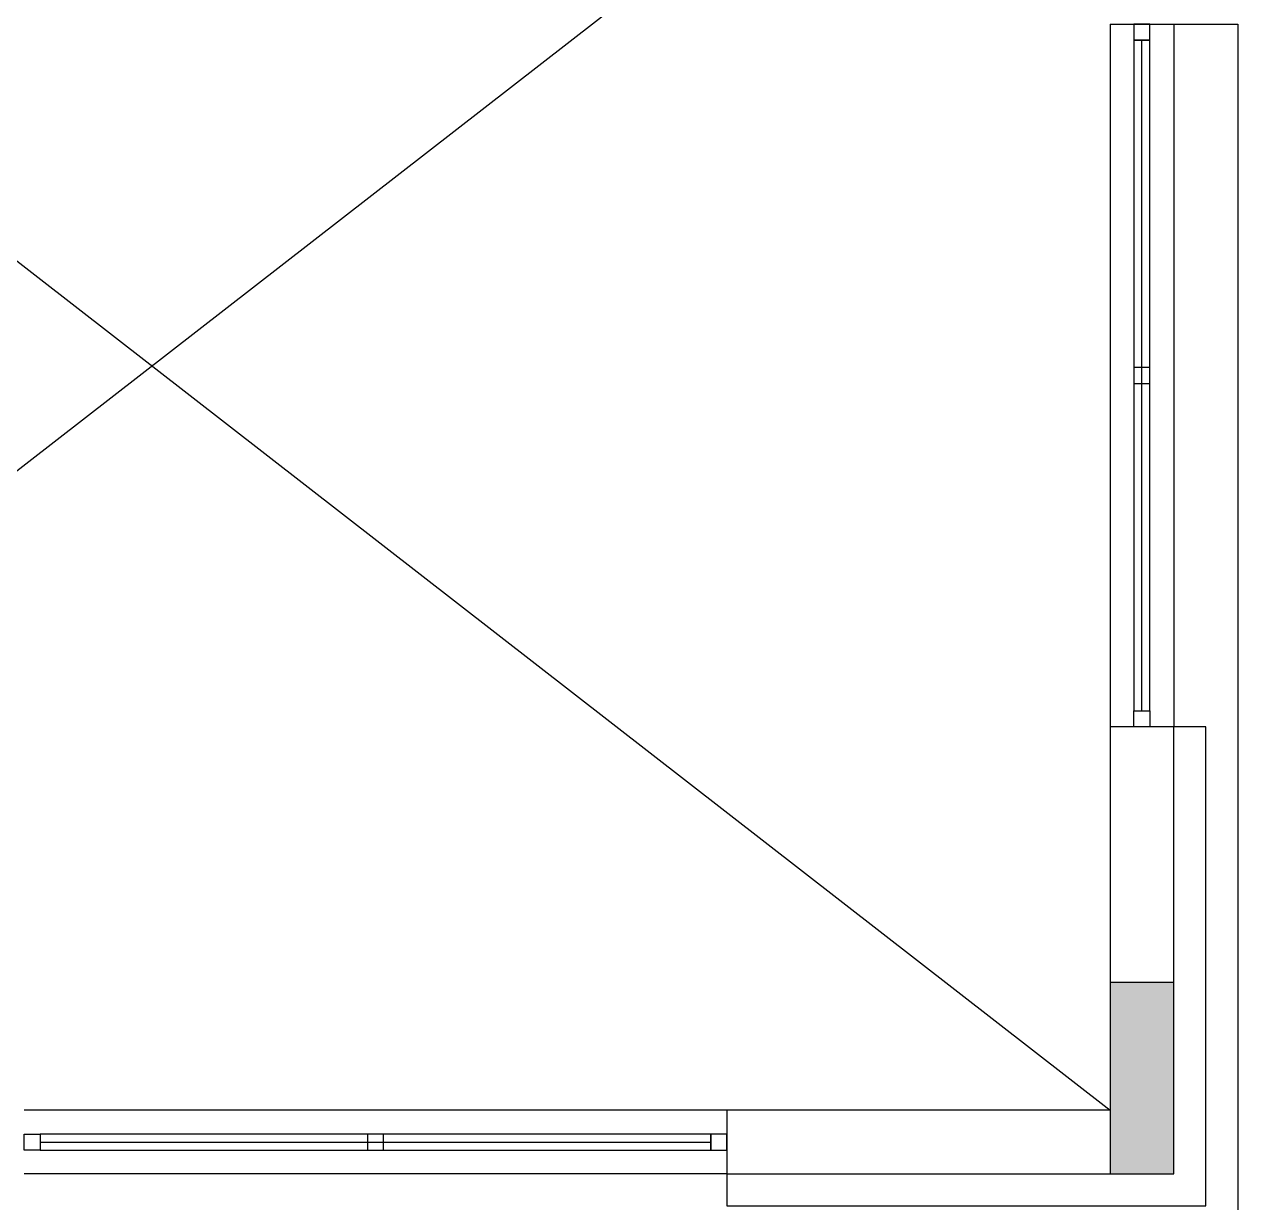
# Model space of a CAD drawing. Header units: metres. Extents: x -658 to -58, y -713 to -118.
# Drawn here: x -96.851 to -93.051, y -207.736 to -204.046 of the extents above; entities that cross this region are included whole.
import ezdxf

# ---------------------------------------------------------------- set-up
doc = ezdxf.new("R2010")
doc.units = ezdxf.units.M
doc.header["$LTSCALE"] = 100
doc.layers.add('plan', color=8, linetype='Continuous')

# ---------------------------------------------------------------- blocks, each defined once
blk = doc.blocks.new('*U108')
blk.add_line((2.15, 0), (0.05, 0))
for points in [[(0.05, 0.025), (0, 0.025), (0, -0.025), (0.05, -0.025)], [(2.15, -0.025), (2.15, 0.025), (0.05, 0.025), (0.05, -0.025)], [(2.15, 0.025), (2.2, 0.025), (2.2, -0.025), (2.15, -0.025)]]:
    blk.add_lwpolyline(points, close=True)
blk = doc.blocks.new('RWEFRWEFRWE')
h = blk.add_hatch(color=256)
h.dxf.hatch_style = 1
h.paths.add_polyline_path([(-212.2055, -189.7532), (-212.0055, -189.7532), (-212.0055, -189.1532), (-212.2055, -189.1532)])
blk.add_lwpolyline([(-212.2055, -189.7532), (-212.0055, -189.7532), (-212.0055, -189.1532), (-212.2055, -189.1532)], close=True)
blk = doc.blocks.new('A$Cb06f5615')
at = {"layer": 'plan', "ltscale": 0.6}
for p, q in [((-30.0035, 8.4689), (-24.0035, 3.8095)), ((-24.0035, 8.4689), (-30.0035, 3.8095))]:
    blk.add_line(p, q, dxfattribs=at)
at = {"layer": 'plan'}
for p, q in [((-24.0035, 7.2095), (-23.6035, 7.2095)), ((-24.0035, 7.2095), (-24.0035, 5.0095)), ((-23.8035, 7.2095), (-23.8035, 5.0095)), ((-24.0035, 5.0095), (-24.0035, 3.8095)), ((-23.8035, 5.0095), (-24.0035, 5.0095)), ((-23.8035, 3.6095), (-23.8035, 5.0095)), ((-25.2035, 3.8095), (-27.4035, 3.8095)), ((-24.0035, 3.8095), (-25.2035, 3.8095)), ((-25.2035, 3.8095), (-25.2035, 3.6095)), ((-25.2035, 3.6095), (-27.4035, 3.6095)), ((-25.2035, 3.6095), (-23.8035, 3.6095))]:
    blk.add_line(p, q, dxfattribs=at)
at = {"layer": 'plan', "ltscale": 0.6}
blk.add_lwpolyline([(-23.6035, 7.2095), (-23.6035, 3.4095), (-27.4035, 3.4095)], dxfattribs=at)
at = {"layer": 'plan'}
for points in [[(-23.8785, 6.0845), (-23.8785, 6.1345), (-23.9285, 6.1345), (-23.9285, 6.0845)], [(-26.2785, 3.6845), (-26.2785, 3.7345), (-26.3285, 3.7345), (-26.3285, 3.6845)]]:
    blk.add_lwpolyline(points, close=True, dxfattribs=at)
blk.add_lwpolyline([(-25.2035, 3.6095), (-25.2035, 3.5095), (-23.7035, 3.5095), (-23.7035, 5.0095), (-23.8035, 5.0095)], dxfattribs=at)
blk.add_blockref('RWEFRWEFRWE', (188.202, 193.3627), dxfattribs=at)
for p, rotation in [((-23.9035, 7.2095), 270), ((-25.2035, 3.7095), 180)]:
    blk.add_blockref('*U108', p, dxfattribs=dict(at, rotation=rotation))

msp = doc.modelspace()

# ---------------------------------------------------------------- block references
at = {"layer": 'plan'}
msp.add_blockref('A$Cb06f5615', (-69.4477, -211.2557), dxfattribs=at)

doc.saveas('drawing.dxf')
